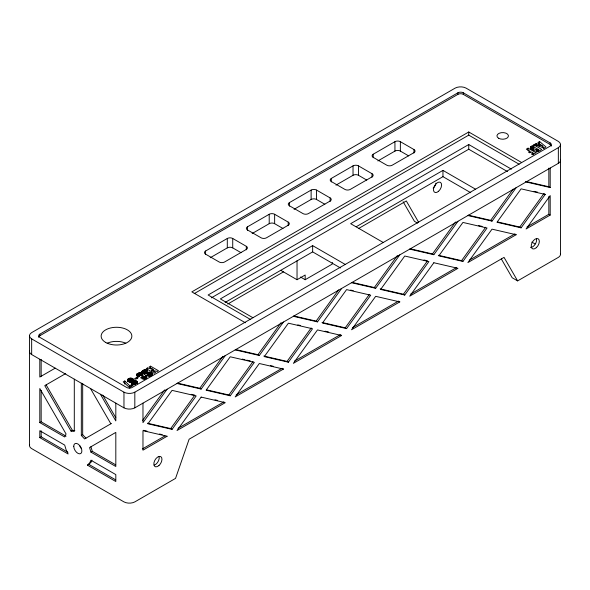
<?xml version="1.0" encoding="UTF-8"?>
<svg xmlns="http://www.w3.org/2000/svg" width="590" height="590" viewBox="0 0 590 590"><rect width="100%" height="100%" fill="white"/><g stroke="black" fill="none" stroke-linecap="round" stroke-linejoin="round"><path stroke-width="0.89" d="M141.917 371.685C142.006 374.163 155.303 374.016 148.142 374.023L146.822 374.997C149.381 377.681 155.015 372.976 149.764 372.172C147.78 373.256 141.099 370.535 146.357 371.619L147.633 370.623C145.568 369.06 140.988 369.945 141.917 373.256M131.393 381.944C132.942 387.247 142.293 380.941 133.893 380.498L134.004 380.1C131.231 374.827 122.543 381.664 131.393 381.944L131.393 383.507M538.751 149.727L533.272 146.563C530.749 147.699 537.217 151.106 538.751 149.727L538.751 151.298M530.469 147.087L530.314 147.566C532.777 151.092 538.301 152.913 541.716 149.425L533.81 144.852L530.469 147.087L530.469 148.658M91.944 460.2L90.926 462.449L87.482 465.163L115.817 481.521L115.817 474.603L90.926 460.229L89.569 463.231L87.482 465.163M136.74 374.185L136.622 375.188L138.414 376.553L140.125 375.572C134.365 370.491 151.011 379.761 142.256 376.796L140.545 377.784C153.105 382.15 142.869 368.47 136.74 374.185L136.74 375.756M142.684 420.375L164.662 389.924M167.088 389.223L142.972 422.647L142.972 403.147M147.471 423.214L170.702 428.576L194.818 395.16L191.249 394.334M177.457 383.117L199.789 388.272L222.836 356.338M172.059 429.365L196.175 395.942L172.059 390.374L147.935 423.79L172.059 429.365L170.702 428.576M177.022 383.485L201.146 389.061L225.262 355.637M206.544 389.835L228.876 394.99L252.992 361.574M235.631 349.531L257.963 354.686L281.01 322.752M230.233 395.779L254.349 362.356L230.233 356.788L206.109 390.204L230.233 395.779L228.876 394.99M235.196 349.9L259.32 355.475L283.436 322.052M263.826 356.043L287.05 361.405L311.166 327.981M293.805 315.945L316.137 321.1L338.645 289.911M288.407 362.186L312.523 328.77L288.407 323.195L264.291 356.618L288.407 362.186L287.05 361.405M293.377 316.314L317.494 321.882L341.617 288.466M322 322.457L345.224 327.819L369.347 294.395M351.979 282.359L374.311 287.514L397.358 255.581M346.581 328.601L370.704 295.184L346.581 289.609L322.465 323.032L346.581 328.601L345.224 327.819M351.552 282.728L375.668 288.296L399.791 254.873M380.174 288.864L403.398 294.233L427.521 260.81M410.153 248.766L432.485 253.929L455.532 221.988M404.755 295.015L428.878 261.591L404.755 256.023L380.639 289.447L404.755 295.015L403.398 294.233M409.726 249.142L433.842 254.71L457.965 221.287M438.348 255.278L461.572 260.647L485.695 227.224M468.327 215.18L490.666 220.335L513.175 189.147M462.929 261.429L487.052 228.006L462.929 222.437L438.812 255.861L462.929 261.429L461.572 260.647M467.9 215.549L492.023 221.125L516.139 187.701M497.414 221.899L519.753 227.054L543.869 193.638L545.226 194.42L521.11 227.843L496.987 222.268L521.11 188.852L545.226 194.42M133.097 381.723L134.38 381.671L135.449 382.578L134.328 382.711L133.097 381.723L133.17 384.289M129.35 382.018L129.564 379.436C134.019 377.77 131.644 389.039 132.079 380.366M129.35 379.665L130.766 380.742L132.153 380.602M39.803 334.183L457.892 92.807A3.842 2.22 0 0 1 463.32 92.807L550.197 142.964A3.842 2.22 0 0 1 550.197 146.099L132.108 387.475A3.842 2.22 0 0 1 126.68 387.475L39.803 337.318A3.842 2.22 0 0 1 39.803 334.183L39.803 335.754A3.842 2.22 0 0 0 38.682 337.318M39.803 335.754L457.892 94.371A3.842 2.22 0 0 1 463.32 94.371L550.197 144.528A3.842 2.22 0 0 1 551.318 146.099M205.578 254.496L205.578 251.016L227.298 238.478A3.842 2.22 0 0 1 232.726 238.478L246.303 246.31L246.303 249.799M247.49 230.299L247.49 226.818L269.21 214.281A3.842 2.22 0 0 1 274.638 214.281L288.215 222.113L288.215 225.601M289.402 206.102L289.402 202.621L311.122 190.083A3.842 2.22 0 0 1 316.55 190.083L330.12 197.916L330.12 201.404M331.315 181.904L331.315 178.423L353.026 165.886A3.842 2.22 0 0 1 358.462 165.886L372.032 173.718L372.032 177.207M373.219 157.707L373.219 154.226L394.939 141.689A3.842 2.22 0 0 1 400.367 141.689L413.944 149.528L413.944 153.009M210.232 257.734L227.298 247.881A3.842 2.22 0 0 1 232.726 247.881L241.022 252.668M252.144 233.537L269.21 223.684A3.842 2.22 0 0 1 274.638 223.684L282.935 228.47M294.056 209.339L311.122 199.486A3.842 2.22 0 0 1 316.55 199.486L324.847 204.273M335.968 185.142L353.026 175.289A3.842 2.22 0 0 1 358.462 175.289L366.751 180.075M377.873 160.945L394.939 151.092A3.842 2.22 0 0 1 400.367 151.092L408.664 155.885M55.195 368.153L39.803 377.04L39.803 359.266M521.472 162.427L468.748 131.99L191.839 291.866L245.344 322.76M194.228 293.614L468.748 135.125L519.111 164.204M65.711 373.558L44.774 385.646L71.029 431.113L74.296 431.438L74.296 379.178M511.397 169.153L468.748 144.528L208.123 295L250.772 319.625M211.316 297.862L468.748 149.233L507.452 171.572M345.224 264.438L312.648 245.624L220.343 298.916L252.918 317.73M475.54 189.198L442.957 170.392L350.652 223.684L383.235 242.49M225.115 302.434L312.648 251.893L340.459 267.956M356.227 226.737L442.957 176.661L470.768 192.716M227.718 304.064L283.532 271.843M358.469 228.573L406.311 200.954L418.524 222.12M39.803 422.602L64.701 436.976L66.058 433.982L39.803 388.515L39.803 422.602L41.16 421.821L66.058 436.194M280.744 270.316L297.036 279.719L305.178 275.014L305.178 279.719L300.524 277.027M129.748 385.794L124.792 380.948L123.207 381.87L129.394 387.431L133.148 385.263L131.902 384.547L129.748 385.794L129.748 388.146M153.157 370.977L153.157 369.406L147.426 367.976L146.239 368.662L154.16 373.234L155.613 372.393L151.792 370.195L151.792 371.759M151.792 370.195L157.235 371.457L158.467 370.749L150.546 366.176L149.049 367.039L153.157 369.406M533.065 154.624L533.065 153.053L531.398 154.02L532.578 154.698L535.993 152.729L528.087 148.156L526.339 149.167L529.857 151.202L529.857 152.766M539.319 143.606L538.154 144.277L536.222 143.466L534.606 144.395L543.995 148.112L545.986 146.962L539.57 141.526L537.918 142.485L539.319 143.606L539.319 146.74M305.178 279.719L332.332 264.047L332.332 262.476M533.131 148.378L531.789 149.159L531.789 146.025M137.146 377.187L134.616 378.647L135.634 379.237L138.163 377.777L137.146 377.187L137.146 378.758M529.857 151.202L528.397 152.036L529.621 152.744L531.074 151.903L533.065 153.053M39.803 437.632L68.138 453.99L66.058 449.654L64.701 445.096L39.803 430.722L39.803 437.632L41.16 436.851L67.924 452.301M31.661 338.889L123.966 392.18A7.906 4.565 0 0 0 134.822 392.18L558.339 147.662A7.906 4.565 0 0 0 558.339 141.394L466.034 88.102A7.906 4.565 0 0 0 455.178 88.102L31.661 332.62A7.906 4.565 0 0 0 31.661 338.889L31.661 354.56L123.966 407.852A7.906 4.565 0 0 0 134.822 407.852L558.339 163.341A7.906 4.565 0 0 0 560.36 159.344M71.029 431.113L72.386 430.331L74.842 430.575M111.414 423.465L84.599 438.953L81.324 435.494L82.681 434.712L82.681 383.367M90.926 452.117L115.817 466.491L115.817 432.396L89.569 447.552L90.926 452.117L92.283 451.335L115.625 464.809M142.389 448.938L164.949 435.914M178.04 428.355L223.905 401.878M236.214 394.769L282.079 368.293L283.436 369.075L235.196 396.923L259.32 363.506L283.436 369.075M294.388 361.183L340.253 334.7L341.617 335.489L293.377 363.337L317.494 329.913L341.617 335.489M352.562 327.598L398.434 301.114L399.791 301.896L351.552 329.751L375.668 296.328L399.791 301.896M410.743 294.012L456.608 267.528M469.706 259.969L514.782 233.942L516.139 234.724L467.9 262.572L492.023 229.156L516.139 234.724M527.054 226.855L548.84 214.281L550.197 215.062L550.197 195.57L526.074 228.986L550.197 215.062M501.33 258.951L512.186 277.757L517.614 280.892L558.339 257.38A7.906 4.565 0 0 0 560.36 253.39M142.839 373.625L143.982 373.138L143.982 370.004M138.923 376.081L137.647 376.619L137.647 373.485M129.498 381.413L128.362 381.877L128.362 378.743M525.609 181.388L548.84 186.75L550.197 187.539L550.197 168.039M526.074 181.963L550.197 187.539M534.046 191.367L537.615 192.193M478.549 225.572L482.119 226.398M423.945 259.983L426.629 260.603M350.585 290.066L353.263 290.686M297.766 324.891L300.45 325.51M325.068 331.197L328.645 332.023M242.276 359.096L244.953 359.716M246.738 360.129L250.315 360.955M270.471 365.608L273.148 366.228M214.974 399.814L217.651 400.433M143.4 430.309L146.969 431.128M159.477 434.019L162.154 434.638M131.806 381.516L133.502 382.409M542.874 146.32L539.363 144.786L540.204 144.299L542.874 146.32L542.874 147.891M519.753 227.054L521.11 227.843M531.863 242.099L535.049 243.936M490.666 220.335L492.023 221.125M417.558 223.123L414.453 221.331L403.14 201.743M432.485 253.929L433.842 254.71M374.311 287.514L375.668 288.296M316.137 321.1L317.494 321.882M257.963 354.686L259.32 355.475M199.789 388.272L201.146 389.061M144.093 377.6L145.516 378.419L145.516 375.284M88.839 464.382L115.603 479.832M542.778 147.382L544.061 148.466M82.681 434.712L85.956 438.164M517.614 280.892L504.044 257.38L189.125 439.203L175.547 478.387L134.822 501.898A7.906 4.565 0 0 1 123.966 501.898L31.661 448.606A7.906 4.565 0 0 1 29.64 444.609M102.69 395.049L115.817 417.786M100.425 394.26L115.817 420.921L115.817 403.147M90.491 388.522L110.854 423.79M46.131 384.857L72.386 430.331M90.926 446.77L92.283 451.335M560.5 144.528L560.5 254.246M558.339 147.662L558.339 163.341M550.197 142.964L550.197 144.528M548.84 168.143L548.84 186.75M548.84 196.559L548.84 214.281M539.57 141.526L539.57 144.661M538.486 149.882L538.486 151.446M538.154 144.277L538.154 145.841M538.132 150.059L538.132 151.623M537.829 150.148L537.829 151.711M537.556 150.162L537.556 151.726M537.298 150.103L537.298 151.674M536.657 149.808L536.657 152.154M536.222 143.466L536.222 145.811M533.81 144.852L533.81 147.205M533.212 147.817L533.212 150.17M532.999 146.726L532.999 149.86M532.696 146.925L532.696 149.277M532.637 147.426L532.637 149.779M532.549 147.109L532.534 150.406M530.948 146.585L530.948 148.931M528.087 148.156L528.087 150.509M468.748 131.99L468.748 135.125M468.748 144.528L468.748 149.233M463.32 92.807L463.32 94.371M457.892 92.807L457.892 94.371M442.957 170.392L442.957 176.661M400.367 141.689L400.367 151.092M394.939 141.689L394.939 151.092M358.462 165.886L358.462 175.289M353.026 165.886L353.026 175.289M316.55 190.083L316.55 199.486M312.648 245.624L312.648 251.893M311.122 190.083L311.122 199.486M297.036 260.728L297.036 279.719M274.638 214.281L274.638 223.684M269.21 214.281L269.21 223.684M232.726 238.478L232.726 247.881M227.298 238.478L227.298 247.881M152.087 373.588L152.087 375.159M151.918 373.278L151.918 375.631M151.615 372.976L151.615 375.329M151.18 372.681L151.18 375.815M150.546 366.176L150.546 368.529M150.48 372.356L150.48 375.491L149.764 375.306L149.764 372.172M149.971 374.075L149.971 376.427M149.86 373.905L149.86 376.258M149.661 373.765L149.661 376.11M149.491 374.503L149.491 376.066M149.145 374.466L149.145 376.037M148.975 372.106L148.975 373.669M148.709 374.303L148.709 375.874M148.142 374.023L148.142 376.376M148.053 372.106L148.053 373.677M147.426 367.976L147.426 369.547M146.969 370.299L146.969 371.87M146.77 372.157L146.77 373.728M146.822 376.383L146.822 377.954M146.534 376.029L146.534 378.382M146.327 370.063L146.327 371.634M146.01 372.172L146.01 373.736M146.099 375.66L146.099 378.795M145.715 369.915L145.715 372.268M145.398 372.128L145.398 373.691M145.125 369.856L145.125 371.42M144.875 372.01L144.875 373.573M144.786 377.04L144.786 379.392M144.55 369.886L144.55 371.457M144.565 376.818L144.565 379.163M144.395 371.788L144.395 374.141M144.167 371.634L144.167 373.979M144.196 377.615L144.196 379.186M144.1 371.339L144.071 373.831M143.849 377.607L143.849 379.171M143.407 370.203L143.407 373.337M143.473 377.475L143.473 379.046M143.046 377.253L143.046 378.824M142.839 370.491L142.839 372.836M142.662 373.64L142.662 375.992M142.33 370.859L142.33 373.212M142.256 376.796L142.256 379.149M142.02 371.265L142.02 372.836M142.028 373.308L142.028 376.442M141.401 373.064L141.401 375.41M140.774 372.895L140.774 375.247M140.162 372.814L140.162 375.166M139.542 372.828L139.542 374.399M139.292 375.085L139.292 376.656M138.923 372.946L138.893 376.553M138.657 374.407L138.672 376.958M138.289 373.168L138.289 376.302M137.404 381.951L137.404 383.522M137.219 381.656L137.219 383.227M137.109 373.839L137.109 376.191M136.917 381.369L136.917 383.721M136.497 381.088L136.497 383.434M135.84 380.771L135.84 383.906M135.427 382.386L135.449 384.149M135.176 380.572L135.28 384.311M135.022 382.829L135.022 384.392M134.822 392.18L134.822 407.852M134.52 380.491L134.52 382.055M134.328 382.711L134.328 384.274M134.004 380.1L134.004 381.664M133.937 382.519L133.937 384.083M133.864 379.68L133.893 382.069M133.502 379.274L133.451 384.555M133.229 381.56L133.229 383.913M132.942 378.891L132.942 382.025M132.374 378.596L132.374 381.73M131.946 380.816L131.946 383.95M131.902 384.547L131.902 386.118M131.806 378.382L131.806 379.953M131.6 380.926L131.6 383.279M131.231 378.234L131.231 380.587M130.766 380.742L130.766 382.313M130.656 378.168L130.656 379.731M130.287 380.498L130.287 382.069M130.073 378.175L130.073 379.746M129.498 378.279L129.461 382.261M128.922 378.47L128.922 381.605M127.868 379.075L127.868 381.428M127.536 379.4L127.536 380.97M124.792 380.948L124.792 384.083M123.966 392.18L123.966 407.852M81.324 383.235L81.324 435.494M41.16 359.369L41.16 376.25M41.16 390.492L41.16 421.821M41.16 430.796L41.16 436.851M29.5 335.754L29.5 445.472M331.315 178.423A3.842 2.22 0 0 0 331.315 181.558L344.885 189.397A3.842 2.22 0 0 0 350.312 189.397L372.032 176.86A3.842 2.22 0 0 0 372.032 173.718M247.49 226.818A3.842 2.22 0 0 0 247.49 229.953L261.068 237.792A3.842 2.22 0 0 0 266.496 237.792L288.215 225.247A3.842 2.22 0 0 0 288.215 222.113M107.151 343.218A15.355 8.865 0 0 1 125.847 343.218M289.402 202.621A3.842 2.22 0 0 0 289.402 205.755L302.972 213.595A3.842 2.22 0 0 0 308.408 213.595L330.12 201.05A3.842 2.22 0 0 0 330.12 197.916M373.219 154.226A3.842 2.22 0 0 0 373.219 157.36L386.797 165.2A3.842 2.22 0 0 0 392.225 165.2L413.944 152.663A3.842 2.22 0 0 0 413.944 149.528M205.578 251.016A3.842 2.22 0 0 0 205.578 254.15L219.156 261.99A3.842 2.22 0 0 0 224.583 261.99L246.303 249.445A3.842 2.22 0 0 0 246.303 246.31M31.661 354.56A7.906 4.565 0 0 1 29.64 350.571M81.206 448.371A5.76 3.326 60 0 1 79.716 445.789M159.116 456.557A5.76 3.326 -60 0 1 154.13 465.2M536.48 238.692A5.76 3.326 -60 0 1 535.027 244.481A5.76 3.326 -60 0 1 530.513 247.424M436.032 183.129A5.76 3.326 -60 0 1 433.156 188.122M201.146 397.092L177.022 430.508L225.262 402.66L201.146 397.092M433.842 262.742L409.726 296.165L457.965 268.31L433.842 262.742M167.088 436.246L142.972 450.17L142.972 430.678L167.088 436.246M105.64 342.414A15.355 8.865 0 0 0 131.334 338.439A15.355 8.865 0 0 0 112.528 327.575A15.355 8.865 0 0 0 105.64 342.414M498.616 138.259A5.76 3.326 0 0 0 508.248 136.769A5.76 3.326 0 0 0 501.198 132.698A5.76 3.326 0 0 0 498.616 138.259M73.743 446.254A5.76 3.326 60 0 0 79.849 453.85A5.76 3.326 60 0 0 79.849 445.708A5.76 3.326 60 0 0 73.743 446.254M158.953 465.547A5.76 3.326 -60 0 0 160.782 456.63A5.76 3.326 -60 0 0 153.968 462.671A5.76 3.326 -60 0 0 158.953 465.547M536.317 247.682A5.76 3.326 -60 0 0 538.146 238.758A5.76 3.326 -60 0 0 531.332 244.798A5.76 3.326 -60 0 0 536.317 247.682M438.584 191.256A5.76 3.326 -60 0 0 440.406 182.332A5.76 3.326 -60 0 0 433.598 188.372A5.76 3.326 -60 0 0 438.584 191.256"/></g></svg>
